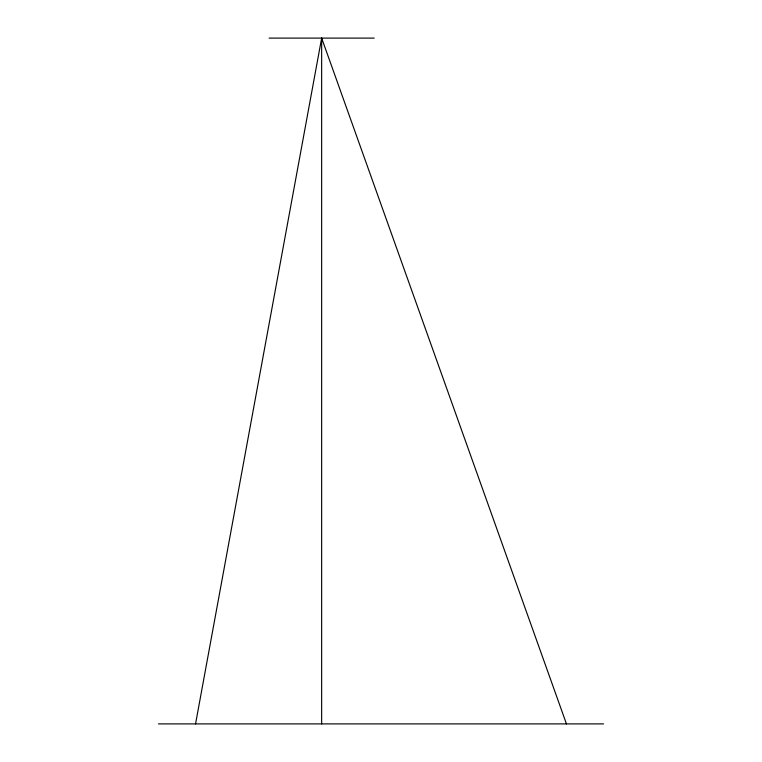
<?xml version="1.0" encoding="UTF-8"?>
<svg xmlns="http://www.w3.org/2000/svg" width="762" height="762" viewBox="0 0 762 762"><rect width="100%" height="100%" fill="white"/><g stroke="black" fill="none" stroke-linecap="round" stroke-linejoin="round"><path stroke-width="1.14" d="M195.548 723.9L321.65 38.1L566.452 723.9M269.091 38.1L374.209 38.1M158.458 723.9L603.542 723.9M321.65 38.1L321.65 723.9"/></g></svg>
